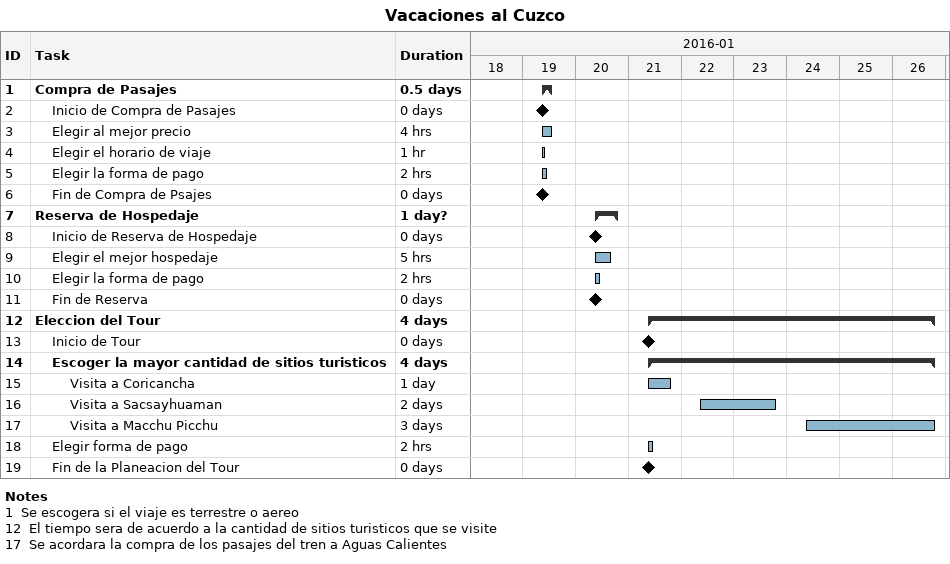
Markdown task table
Vacaciones al Cuzco

| ID | Level | Task | Duration | Start | Finish |
|---|---|---|---|---|---|
| 1 | 1 | **Compra de Pasajes** | 0.5d | 2016-01-19 | 2016-01-19 |
| 2 | 2 | Inicio de Compra de Pasajes | 0d | 2016-01-19 | 2016-01-19 |
| 3 | 2 | Elegir al mejor precio | 4h | 2016-01-19 | 2016-01-19 |
| 4 | 2 | Elegir el horario de viaje | 1h | 2016-01-19 | 2016-01-19 |
| 5 | 2 | Elegir la forma de pago | 2h | 2016-01-19 | 2016-01-19 |
| 6 | 2 | Fin de Compra de Psajes | 0d | 2016-01-19 | 2016-01-19 |
| 7 | 1 | **Reserva de Hospedaje** | 1d? | 2016-01-20 | 2016-01-20 |
| 8 | 2 | Inicio de Reserva de Hospedaje | 0d | 2016-01-20 | 2016-01-20 |
| 9 | 2 | Elegir el mejor hospedaje | 5h | 2016-01-20 | 2016-01-20 |
| 10 | 2 | Elegir la forma de pago | 2h | 2016-01-20 | 2016-01-20 |
| 11 | 2 | Fin de Reserva | 0d | 2016-01-20 | 2016-01-20 |
| 12 | 1 | **Eleccion del Tour** | 4d | 2016-01-21 | 2016-01-26 |
| 13 | 2 | Inicio de Tour | 0d | 2016-01-21 | 2016-01-21 |
| 14 | 2 | **Escoger la mayor cantidad de sitios turisticos** | 4d | 2016-01-21 | 2016-01-26 |
| 15 | 3 | Visita a Coricancha | 1d | 2016-01-21 | 2016-01-21 |
| 16 | 3 | Visita a Sacsayhuaman | 2d | 2016-01-22 | 2016-01-23 |
| 17 | 3 | Visita a Macchu Picchu | 3d | 2016-01-24 | 2016-01-26 |
| 18 | 2 | Elegir forma de pago | 2h | 2016-01-21 | 2016-01-21 |
| 19 | 2 | Fin de la Planeacion del Tour | 0d | 2016-01-21 | 2016-01-21 |

Notes
- 1: Se escogera si el viaje es terrestre o aereo
- 12: El tiempo sera de acuerdo a la cantidad de sitios turisticos que se visite
- 17: Se acordara la compra de los pasajes del tren a Aguas Calientes
